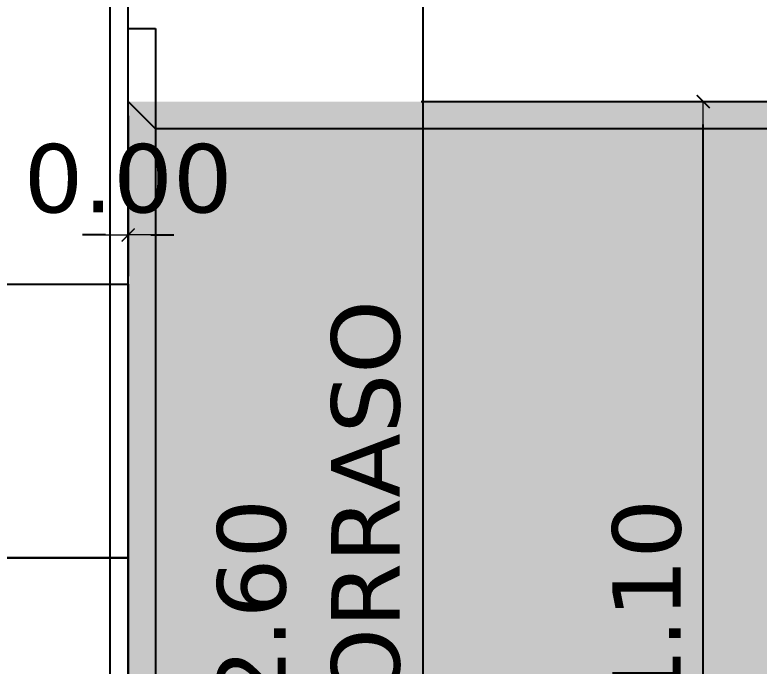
# Model space of a CAD drawing. Header units: metres. Extents: x 126 to 596, y -539 to -70.
# Drawn here: x 351.015 to 351.831, y -381.004 to -380.29 of the extents above; entities that cross this region are included whole.
import ezdxf

# ---------------------------------------------------------------- set-up
doc = ezdxf.new("R2010")
doc.units = ezdxf.units.M
doc.header["$LTSCALE"] = 10
for name, color, linetype in [('01', 1, 'Continuous'), ('A-Aberturas', 2, 'Continuous'), ('A-Autos', 254, 'Continuous'), ('HT-253', 253, 'Continuous'), ('TM-REVEST', 135, 'Continuous')]:
    doc.layers.add(name, color=color, linetype=linetype)
doc.layers.add('Dimension', color=3, linetype='Continuous', lineweight=5)
doc.styles.add('Verdana', font='verdana.ttf')
doc.dimstyles.new('ST-COTA-25', dxfattribs={"dimscale": 0.25, "dimtxt": 0.3, "dimasz": 0.1, "dimexe": 0.18, "dimexo": 0.0625, "dimgap": 0.09, "dimtad": 1, "dimzin": 1, "dimdsep": 46, "dimtxsty": 'Verdana', "dimblk1": 'COTA_N', "dimblk2": 'COTA_N', "dimsah": 1, "dimcen": 0.09, "dimclrd": 8, "dimclre": 8, "dimclrt": 7, "dimadec": 0, "dimazin": 0, "dimtfac": 1, "dimtix": 1, "dimtmove": 0, "dimatfit": 3, "dimldrblk": 'COTA_N', "dimfxl": 0.18, "dimtolj": 1, "dimtzin": 0, "dimarcsym": 0})

# ---------------------------------------------------------------- blocks, each defined once
blk = doc.blocks.new('COTA_N')
for p, q in [((0, 0.5), (0, -0.5)), ((-1, 0), (0, 0))]:
    blk.add_line(p, q)
at = {"color": 3, "const_width": 0.065}
blk.add_lwpolyline([(0.141, 0.141), (0.283, 0.283), (0, 0), (-0.141, -0.141), (-0.283, -0.283)], dxfattribs=at)
blk = doc.blocks.new('*D124')
at = {"layer": 'Defpoints', "color": 0, "transparency": 16777216}
for p in [(10.46545, 2.07), (10.52374, 2.07), (10.50664, 0.97)]:
    blk.add_point(p, dxfattribs=at)
at = {"layer": 'Dimension', "color": 8, "lineweight": -2, "transparency": 16777216}
for p, q in [((10.48108, 2.07), (10.56874, 2.07)), ((10.52374, 0.995), (10.52374, 2.045)), ((10.52226, 0.97), (10.56874, 0.97))]:
    blk.add_line(p, q, dxfattribs=at)
at = {"layer": 'Dimension', "color": 8, "lineweight": -2, "transparency": 16777216, "xscale": 0.025, "yscale": 0.025, "zscale": 0.025}
for p, rotation in [((10.52374, 2.07), 90), ((10.52374, 0.97), 270)]:
    blk.add_blockref('COTA_N', p, dxfattribs=dict(at, rotation=rotation))
at = {"layer": 'Dimension', "color": 2, "transparency": 16777216, "insert": (10.4622, 1.52), "char_height": 0.075, "attachment_point": 5, "rotation": 90, "style": 'Verdana'}
blk.add_mtext('\\A1;1.10', dxfattribs=at)
blk = doc.blocks.new('*D126')
at = {"layer": 'Defpoints', "color": 0, "transparency": 16777216}
for p in [(10.19907, 2.07), (10.29151, 0.07), (10.62579, 0.07)]:
    blk.add_point(p, dxfattribs=at)
at = {"layer": 'Dimension', "color": 8, "lineweight": -2, "transparency": 16777216}
for p, q in [((10.2147, 2.07), (10.67079, 2.07)), ((10.62579, 2.045), (10.62579, 0.095)), ((10.30713, 0.07), (10.67079, 0.07))]:
    blk.add_line(p, q, dxfattribs=at)
at = {"layer": 'Dimension', "color": 8, "lineweight": -2, "transparency": 16777216, "xscale": 0.025, "yscale": 0.025, "zscale": 0.025}
for p, rotation in [((10.62579, 2.07), 90), ((10.62579, 0.07), 270)]:
    blk.add_blockref('COTA_N', p, dxfattribs=dict(at, rotation=rotation))
at = {"layer": 'Dimension', "color": 2, "transparency": 16777216, "insert": (10.56423, 1.07), "char_height": 0.075, "attachment_point": 5, "rotation": 90, "style": 'Verdana'}
blk.add_mtext('\\A1;2.00', dxfattribs=at)
blk = doc.blocks.new('*D127')
at = {"layer": 'Defpoints', "color": 0, "transparency": 16777216}
for p in [(9.89334, 2.07), (9.89334, 1.92377), (9.89334, 0.97)]:
    blk.add_point(p, dxfattribs=at)
at = {"layer": 'Dimension', "color": 8, "lineweight": -2, "transparency": 16777216}
for p, q in [((9.89334, 2.05438), (9.89334, 1.87877)), ((9.89334, 0.98563), (9.89334, 1.96877)), ((9.86834, 1.92377), (9.84334, 1.92377)), ((9.91834, 1.92377), (9.94334, 1.92377))]:
    blk.add_line(p, q, dxfattribs=at)
at = {"layer": 'Dimension', "color": 8, "lineweight": -2, "transparency": 16777216, "xscale": 0.025, "yscale": 0.025, "zscale": 0.025}
blk.add_blockref('COTA_N', (9.89334, 1.92377), dxfattribs=at)
at = {"layer": 'Dimension', "color": 8, "lineweight": -2, "transparency": 16777216, "xscale": 0.025, "yscale": 0.025, "zscale": 0.025, "rotation": 180}
blk.add_blockref('COTA_N', (9.89334, 1.92377), dxfattribs=at)
at = {"layer": 'Dimension', "color": 2, "transparency": 16777216, "insert": (9.89334, 1.98531), "char_height": 0.075, "attachment_point": 5, "style": 'Verdana'}
blk.add_mtext('\\A1;0.00', dxfattribs=at)
blk = doc.blocks.new('*D128')
at = {"layer": 'Defpoints', "color": 0, "transparency": 16777216}
for p in [(10.05, 2.67), (10.05, 0.07), (10.21646, 0.07)]:
    blk.add_point(p, dxfattribs=at)
at = {"layer": 'Dimension', "color": 8, "lineweight": -2, "transparency": 16777216}
for p, q in [((10.06562, 2.67), (10.26146, 2.67)), ((10.21646, 2.645), (10.21646, 0.095)), ((10.06562, 0.07), (10.26146, 0.07))]:
    blk.add_line(p, q, dxfattribs=at)
at = {"layer": 'Dimension', "color": 8, "lineweight": -2, "transparency": 16777216, "xscale": 0.025, "yscale": 0.025, "zscale": 0.025}
for p, rotation in [((10.21646, 2.67), 90), ((10.21646, 0.07), 270)]:
    blk.add_blockref('COTA_N', p, dxfattribs=dict(at, rotation=rotation))
at = {"layer": 'Dimension', "color": 2, "transparency": 16777216, "insert": (10.09162, 1.52), "char_height": 0.075, "attachment_point": 5, "rotation": 90, "style": 'Verdana'}
blk.add_mtext('\\A1;2.60\\PCIELORRASO', dxfattribs=at)
blk = doc.blocks.new('A$C62401038')
at = {"layer": 'HT-253', "transparency": 33554559}
h = blk.add_hatch(color=153, dxfattribs=at)
h.dxf.hatch_style = 1
h.paths.add_polyline_path([(9.89334, 2.07), (9.89334, 0.97), (11.27834, 0.97), (11.27834, 2.07)])
h.paths.add_polyline_path([(9.92334, 2.04), (9.92334, 1), (11.24834, 1), (11.24834, 2.04)], flags=16)
at = {"layer": 'HT-253', "transparency": 33554495}
h = blk.add_hatch(color=153, dxfattribs=at)
h.dxf.hatch_style = 1
h.paths.add_polyline_path([(9.92334, 2.04), (9.92334, 1), (11.24834, 1), (11.24834, 2.04)])
at = {"layer": '01'}
blk.add_lwpolyline([(9.92334, 2.04), (9.89334, 2.07)], dxfattribs=at)
blk.add_lwpolyline([(9.92334, 2.04), (9.92334, 1), (11.24834, 1), (11.24834, 2.04)], close=True, dxfattribs=at)
at = {"layer": 'A-Aberturas'}
blk.add_lwpolyline([(9.89334, 0.07), (9.89334, 2.67), (9.87334, 2.67), (9.87334, 0.07), (9.89334, 0.07)], dxfattribs=at)
at = {"layer": 'A-Autos'}
for p, q in [((9.89333, 0.05003), (9.89333, 2.15003)), ((9.89333, 2.15003), (9.92333, 2.15003)), ((9.92333, 2.15003), (9.92333, 0.05003))]:
    blk.add_line(p, q, dxfattribs=at)
at = {"layer": 'Dimension'}
blk.add_lwpolyline([(9.89334, 1.87), (9.89334, 2.67)], dxfattribs=at)
at = {"layer": 'TM-REVEST', "color": 35}
blk.add_lwpolyline([(9.49334, 1.87), (9.89334, 1.87), (9.89334, 1.57), (9.49334, 1.57)], close=True, dxfattribs=at)
blk.add_lwpolyline([(9.49334, 1.27), (9.49334, 1.57), (9.89334, 1.57), (9.89334, 1.27), (9.49334, 1.27)], dxfattribs=at)
at = {"layer": 'Dimension'}
dim = blk.add_linear_dim(base=(10.21646, 0.07), p1=(10.05, 2.67), p2=(10.05, 0.07), angle=90, text='<>\\PCIELORRASO', dimstyle='ST-COTA-25', override={"dimclrt": 2}, dxfattribs=at)
dim.commit()
dim.dimension.update_dxf_attribs({"geometry": '*D128', "text_midpoint": (10.21646, 1.52), "dimtype": 128})
for base, p1, p2, angle, picture, middle in [((10.62579, 0.07), (10.19907, 2.07), (10.29151, 0.07), 90, '*D126', (10.56423, 1.07)), ((10.52374, 2.07), (10.50664, 0.97), (10.46545, 2.07), 90, '*D124', (10.4622, 1.52)), ((9.8933374717, 1.9237735658), (9.8933374717, 0.9700000001), (9.8933374717, 2.0700000001), 180, '*D127', (9.8933374717, 1.9853098317))]:
    dim = blk.add_linear_dim(base=base, p1=p1, p2=p2, angle=angle, dimstyle='ST-COTA-25', override={"dimclrt": 2}, dxfattribs=at)
    dim.commit()
    dim.dimension.update_dxf_attribs({"geometry": picture, "text_midpoint": middle})

msp = doc.modelspace()

# ---------------------------------------------------------------- block references
msp.add_blockref('A$C62401038', (341.24563, -382.45478, 0))

doc.saveas('drawing.dxf')
